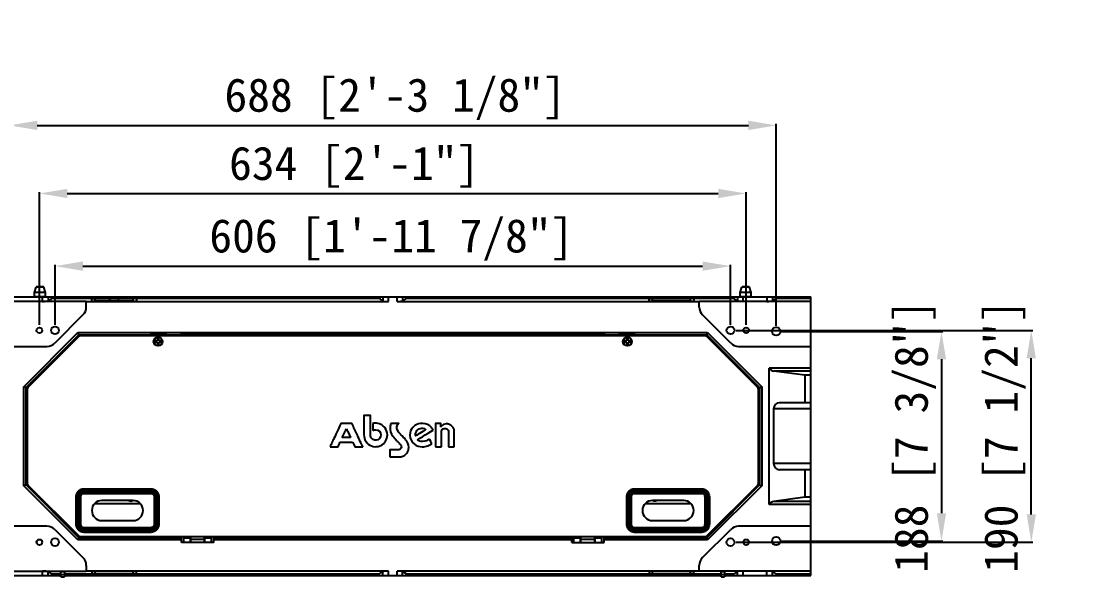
# Model space of a CAD drawing. Header units: millimetres. Extents: x 2900105 to 2915262, y -55349 to -51874.
# Drawn here: x 2903124 to 2904077, y -53653 to -53154 of the extents above; entities that cross this region are included whole.
import ezdxf

# ---------------------------------------------------------------- set-up
doc = ezdxf.new("R2010")
doc.units = ezdxf.units.MM
doc.layers.add('02___PRT_ALL_AXES', color=7, linetype='Continuous')
doc.layers.add('layer 1', color=7, linetype='Continuous')
doc.styles.get("Standard").update_dxf_attribs({"font": ''})
doc.styles.get('Standard').set_extended_font_data('SimSun')
doc.dimstyles.new('ISO-200', dxfattribs={"dimtxt": 30, "dimasz": 25, "dimexe": 1.25, "dimexo": 5, "dimgap": 5, "dimtad": 1, "dimtoh": 1, "dimdec": 1, "dimdsep": 46, "dimtxsty": 'Standard', "dimcen": 2.5, "dimadec": 0, "dimazin": 0, "dimtfac": 1, "dimtdec": 1, "dimtmove": 0, "dimatfit": 3, "dimfxl": 1, "dimarcsym": 0})

# ---------------------------------------------------------------- blocks, each defined once
blk = doc.blocks.new('*D358')
at = {"color": 0, "lineweight": -2, "transparency": 16777216}
for p, q in [((2903154.73, -53426.67), (2903154.73, -53372.84)), ((2903179.73, -53374.09), (2903735.73, -53374.09)), ((2903760.73, -53426.67), (2903760.73, -53372.84))]:
    blk.add_line(p, q, dxfattribs=at)
at = {"color": 0, "transparency": 16777216}
for points in [[(2903179.73, -53369.93), (2903179.73, -53378.26), (2903154.73, -53374.09)], [(2903735.73, -53369.93), (2903735.73, -53378.26), (2903760.73, -53374.09)]]:
    blk.add_solid(points, dxfattribs=at)
at = {"layer": 'Defpoints', "color": 0, "transparency": 16777216}
for p in [(2903760.73, -53374.09), (2903154.73, -53431.67), (2903760.73, -53431.67)]:
    blk.add_point(p, dxfattribs=at)
at = {"color": 0, "transparency": 16777216, "insert": (2903456.44, -53350.49), "char_height": 30, "attachment_point": 5}
blk.add_mtext('606 [1\'-11 7/8"]', dxfattribs=at)
blk = doc.blocks.new('*D363')
at = {"color": 0, "lineweight": -2, "transparency": 16777216}
for p, q in [((2903113.76, -53427.67), (2903113.76, -53246.64)), ((2903138.76, -53247.89), (2903776.71, -53247.89)), ((2903801.71, -53427.67), (2903801.71, -53246.64))]:
    blk.add_line(p, q, dxfattribs=at)
at = {"color": 0, "transparency": 16777216}
for points in [[(2903138.76, -53243.72), (2903138.76, -53252.05), (2903113.76, -53247.89)], [(2903776.71, -53243.72), (2903776.71, -53252.05), (2903801.71, -53247.89)]]:
    blk.add_solid(points, dxfattribs=at)
at = {"layer": 'Defpoints', "color": 0, "transparency": 16777216}
for p in [(2903801.71, -53247.89), (2903113.76, -53432.67), (2903801.71, -53432.67)]:
    blk.add_point(p, dxfattribs=at)
at = {"color": 0, "transparency": 16777216, "insert": (2903459.82, -53224.28), "char_height": 30, "attachment_point": 5}
blk.add_mtext('{\\C1;688 [2\'-3 1/8"]}', dxfattribs=at)
blk = doc.blocks.new('*D356')
at = {"color": 0, "lineweight": -2, "transparency": 16777216}
for p, q in [((2903140.73, -53426.67), (2903140.73, -53307.69)), ((2903165.73, -53308.94), (2903749.73, -53308.94)), ((2903774.73, -53426.67), (2903774.73, -53307.69))]:
    blk.add_line(p, q, dxfattribs=at)
at = {"color": 0, "transparency": 16777216}
for points in [[(2903165.73, -53304.77), (2903165.73, -53313.11), (2903140.73, -53308.94)], [(2903749.73, -53304.77), (2903749.73, -53313.11), (2903774.73, -53308.94)]]:
    blk.add_solid(points, dxfattribs=at)
at = {"layer": 'Defpoints', "color": 0, "transparency": 16777216}
for p in [(2903774.73, -53308.94), (2903140.73, -53431.67), (2903774.73, -53431.67)]:
    blk.add_point(p, dxfattribs=at)
at = {"color": 0, "transparency": 16777216, "insert": (2903423.15, -53285.34), "char_height": 30, "attachment_point": 5}
blk.add_mtext('634 [2\'-1"]', dxfattribs=at)
blk = doc.blocks.new('*D365')
at = {"color": 0, "lineweight": -2, "transparency": 16777216}
for p, q in [((2903806.71, -53432.67), (2903951.22, -53432.67)), ((2903949.97, -53457.67), (2903949.97, -53595.67)), ((2903806.71, -53620.67), (2903951.22, -53620.67))]:
    blk.add_line(p, q, dxfattribs=at)
at = {"color": 0, "transparency": 16777216}
for points in [[(2903945.81, -53457.67), (2903954.14, -53457.67), (2903949.97, -53432.67)], [(2903945.81, -53595.67), (2903954.14, -53595.67), (2903949.97, -53620.67)]]:
    blk.add_solid(points, dxfattribs=at)
at = {"layer": 'Defpoints', "color": 0, "transparency": 16777216}
for p in [(2903801.71, -53432.67), (2903801.71, -53620.67), (2903949.97, -53620.67)]:
    blk.add_point(p, dxfattribs=at)
at = {"color": 0, "transparency": 16777216, "insert": (2903926.37, -53526.67), "char_height": 30, "attachment_point": 5, "rotation": 90}
blk.add_mtext('{\\C1;188 [7 3/8"]}', dxfattribs=at)
blk = doc.blocks.new('*D366')
at = {"color": 0, "lineweight": -2, "transparency": 16777216}
for p, q in [((2903765.73, -53431.67), (2904031.79, -53431.67)), ((2904030.54, -53596.67), (2904030.54, -53456.67)), ((2903765.73, -53621.67), (2904031.79, -53621.67))]:
    blk.add_line(p, q, dxfattribs=at)
at = {"color": 0, "transparency": 16777216}
for points in [[(2904026.38, -53456.67), (2904034.71, -53456.67), (2904030.54, -53431.67)], [(2904026.38, -53596.67), (2904034.71, -53596.67), (2904030.54, -53621.67)]]:
    blk.add_solid(points, dxfattribs=at)
at = {"layer": 'Defpoints', "color": 0, "transparency": 16777216}
for p in [(2903760.73, -53431.67), (2904030.54, -53431.67), (2903760.73, -53621.67)]:
    blk.add_point(p, dxfattribs=at)
at = {"color": 0, "transparency": 16777216, "insert": (2904006.94, -53526.67), "char_height": 30, "attachment_point": 5, "rotation": 90}
blk.add_mtext('190 [7 1/2"]', dxfattribs=at)

msp = doc.modelspace()

# ---------------------------------------------------------------- linework, layer by layer
at = {"color": 7, "linetype": 'Continuous'}
for p, q in [((2903136.26, -53397.7), (2903137.84, -53393.03)), ((2903144.62, -53393.03), (2903137.84, -53393.03)), ((2903144.15, -53392.7), (2903138.32, -53392.7)), ((2903146.21, -53397.7), (2903144.62, -53393.03)), ((2903769.26, -53397.7), (2903770.84, -53393.03)), ((2903777.62, -53393.03), (2903770.84, -53393.03)), ((2903777.15, -53392.7), (2903771.32, -53392.7)), ((2903779.21, -53397.7), (2903777.62, -53393.03)), ((2902832.81, -53401.7), (2903832.71, -53401.7)), ((2903136.26, -53401.2), (2903136.26, -53397.7)), ((2903146.21, -53397.7), (2903136.26, -53397.7)), ((2903136.26, -53401.2), (2903146.21, -53401.2)), ((2903143.51, -53405.76), (2903143.51, -53401.7)), ((2903146.21, -53401.2), (2903146.21, -53397.7)), ((2903148.46, -53401.7), (2903148.46, -53405.38)), ((2903152.1, -53402.96), (2903148.46, -53405.38)), ((2903152.1, -53401.7), (2903152.1, -53402.96)), ((2903152.1, -53402.96), (2903445.26, -53402.96)), ((2903187.73, -53405.28), (2903187.73, -53403.53)), ((2903190.73, -53405.54), (2903190.73, -53403.26)), ((2903190.73, -53403.26), (2903224.73, -53403.26)), ((2903224.73, -53405.54), (2903224.73, -53403.26)), ((2903227.73, -53403.53), (2903227.73, -53405.28)), ((2903445.26, -53401.7), (2903445.26, -53402.96)), ((2903445.26, -53402.96), (2903448.9, -53405.38)), ((2903448.9, -53401.7), (2903448.9, -53405.38)), ((2903453.86, -53405.76), (2903453.86, -53401.7)), ((2903461.61, -53405.76), (2903461.61, -53401.7)), ((2903466.57, -53401.7), (2903466.57, -53405.38)), ((2903466.57, -53405.38), (2903470.21, -53402.96)), ((2903470.21, -53402.96), (2903470.21, -53401.7)), ((2903470.21, -53402.96), (2903763.36, -53402.96)), ((2903687.73, -53405.28), (2903687.73, -53403.53)), ((2903690.73, -53403.26), (2903724.73, -53403.26)), ((2903690.73, -53405.54), (2903690.73, -53403.26)), ((2903724.73, -53405.54), (2903724.73, -53403.26)), ((2903727.73, -53403.53), (2903727.73, -53405.28)), ((2903763.36, -53401.7), (2903763.36, -53402.96)), ((2903767, -53405.38), (2903763.36, -53402.96)), ((2903767, -53401.7), (2903767, -53405.38)), ((2903779.21, -53397.7), (2903769.26, -53397.7)), ((2903769.26, -53401.2), (2903769.26, -53397.7)), ((2903769.26, -53401.2), (2903779.21, -53401.2)), ((2903771.96, -53405.76), (2903771.96, -53401.7)), ((2903779.21, -53401.2), (2903779.21, -53397.7)), ((2903793.37, -53401.7), (2903793.37, -53405.76)), ((2903798.32, -53401.7), (2903798.32, -53405.38)), ((2903798.32, -53405.38), (2903801.96, -53402.96)), ((2903801.96, -53401.7), (2903801.96, -53402.96)), ((2903801.96, -53402.96), (2903832.71, -53402.96)), ((2903832.71, -53651.65), (2903832.71, -53401.7)), ((2903182.73, -53405.8), (2902982.78, -53405.8)), ((2903182.73, -53410.82), (2903182.73, -53405.76)), ((2903182.73, -53405.76), (2903453.86, -53405.76)), ((2903224.73, -53405.54), (2903190.73, -53405.54)), ((2903461.61, -53405.76), (2903732.73, -53405.76)), ((2903724.73, -53405.54), (2903690.73, -53405.54)), ((2903732.73, -53410.82), (2903732.73, -53405.76)), ((2903832.71, -53405.8), (2903732.73, -53405.8)), ((2903793.37, -53405.76), (2903771.96, -53405.76)), ((2903179.81, -53417.89), (2903154.57, -53443.13)), ((2903760.9, -53443.13), (2903735.66, -53417.89)), ((2903126.76, -53482.25), (2903175.31, -53433.7)), ((2903128.76, -53483.08), (2903176.14, -53435.7)), ((2903175.97, -53437.28), (2903130.35, -53482.91)), ((2903176.14, -53435.7), (2903175.31, -53433.7)), ((2903175.31, -53433.7), (2903740.15, -53433.7)), ((2903176.14, -53435.7), (2903237.23, -53435.7)), ((2903738.08, -53436.7), (2903177.39, -53436.7)), ((2903237.23, -53435.67), (2903237.23, -53436.7)), ((2903237.23, -53435.67), (2903240.23, -53435.67)), ((2903240.23, -53436.7), (2903240.23, -53435.67)), ((2903255.18, -53435.7), (2903240.23, -53435.7)), ((2903242.23, -53436.7), (2903242.23, -53435.7)), ((2903244.58, -53441.1), (2903244.58, -53442.3)), ((2903246.63, -53441.1), (2903244.58, -53441.1)), ((2903244.58, -53442.3), (2903246.63, -53442.3)), ((2903246.63, -53439.05), (2903246.63, -53441.1)), ((2903247.83, -53439.05), (2903246.63, -53439.05)), ((2903246.63, -53442.3), (2903246.63, -53444.35)), ((2903247.83, -53441.1), (2903247.83, -53439.05)), ((2903249.88, -53441.1), (2903247.83, -53441.1)), ((2903247.83, -53444.35), (2903247.83, -53442.3)), ((2903247.83, -53442.3), (2903249.88, -53442.3)), ((2903249.88, -53442.3), (2903249.88, -53441.1)), ((2903252.23, -53435.7), (2903252.23, -53436.7)), ((2903254.23, -53435.7), (2903254.23, -53436.7)), ((2903256.23, -53435.67), (2903256.23, -53436.7)), ((2903256.23, -53435.67), (2903266.23, -53435.67)), ((2903266.23, -53436.7), (2903266.23, -53435.67)), ((2903648.18, -53435.7), (2903267.29, -53435.7)), ((2903268.23, -53436.7), (2903268.23, -53435.7)), ((2903405.23, -53436.7), (2903405.23, -53435.7)), ((2903416.23, -53436.7), (2903416.23, -53435.7)), ((2903499.23, -53436.7), (2903499.23, -53435.7)), ((2903510.23, -53435.7), (2903510.23, -53436.7)), ((2903647.23, -53435.7), (2903647.23, -53436.7)), ((2903649.23, -53435.67), (2903659.23, -53435.67)), ((2903649.23, -53435.67), (2903649.23, -53436.7)), ((2903659.23, -53436.7), (2903659.23, -53435.67)), ((2903675.23, -53435.7), (2903660.29, -53435.7)), ((2903661.23, -53436.7), (2903661.23, -53435.7)), ((2903663.23, -53436.7), (2903663.23, -53435.7)), ((2903667.63, -53441.1), (2903665.58, -53441.1)), ((2903665.58, -53441.1), (2903665.58, -53442.3)), ((2903665.58, -53442.3), (2903667.63, -53442.3)), ((2903668.83, -53439.05), (2903667.63, -53439.05)), ((2903667.63, -53439.05), (2903667.63, -53441.1)), ((2903667.63, -53442.3), (2903667.63, -53444.35)), ((2903668.83, -53441.1), (2903668.83, -53439.05)), ((2903670.88, -53441.1), (2903668.83, -53441.1)), ((2903668.83, -53442.3), (2903670.88, -53442.3)), ((2903668.83, -53444.35), (2903668.83, -53442.3)), ((2903670.88, -53442.3), (2903670.88, -53441.1)), ((2903673.23, -53435.7), (2903673.23, -53436.7)), ((2903675.23, -53435.67), (2903678.23, -53435.67)), ((2903675.23, -53435.67), (2903675.23, -53436.7)), ((2903678.23, -53436.7), (2903678.23, -53435.67)), ((2903678.23, -53435.7), (2903739.33, -53435.7)), ((2903739.33, -53435.7), (2903740.15, -53433.7)), ((2903739.33, -53435.7), (2903786.71, -53483.08)), ((2903785.12, -53482.91), (2903739.5, -53437.28)), ((2903740.15, -53433.7), (2903788.71, -53482.25)), ((2903018.02, -53446.06), (2903147.5, -53446.06)), ((2903246.63, -53444.35), (2903247.83, -53444.35)), ((2903667.63, -53444.35), (2903668.83, -53444.35)), ((2903767.97, -53446.06), (2903832.71, -53446.06)), ((2903158.23, -53453.6), (2903158.23, -53455.02)), ((2903757.23, -53455.02), (2903757.23, -53453.6)), ((2903832.71, -53465.65), (2903795.3, -53465.65)), ((2903795.3, -53587.7), (2903795.3, -53465.65)), ((2903832.71, -53468.28), (2903799.51, -53468.28)), ((2903827.3, -53471.94), (2903799.51, -53468.28)), ((2903134.67, -53477.17), (2903136.08, -53477.17)), ((2903779.38, -53477.17), (2903780.8, -53477.17)), ((2903832.71, -53471.94), (2903827.3, -53471.94)), ((2903827.3, -53471.94), (2903827.3, -53496.67)), ((2903126.76, -53571.09), (2903126.76, -53482.25)), ((2903128.76, -53483.08), (2903126.76, -53482.25)), ((2903128.76, -53570.26), (2903128.76, -53483.08)), ((2903129.76, -53484.32), (2903129.76, -53569.02)), ((2903785.71, -53569.02), (2903785.71, -53484.32)), ((2903786.71, -53483.08), (2903788.71, -53482.25)), ((2903786.71, -53483.08), (2903786.71, -53570.26)), ((2903788.71, -53482.25), (2903788.71, -53571.09)), ((2903832.71, -53496.67), (2903804.8, -53496.67)), ((2903832.71, -53502.17), (2903799.3, -53502.17)), ((2903799.3, -53502.17), (2903799.3, -53551.17)), ((2903832.71, -53551.17), (2903799.3, -53551.17)), ((2903832.71, -53556.67), (2903804.8, -53556.67)), ((2903827.3, -53556.67), (2903827.3, -53581.41)), ((2903128.76, -53570.26), (2903126.76, -53571.09)), ((2903175.31, -53619.65), (2903126.76, -53571.09)), ((2903176.14, -53617.65), (2903128.76, -53570.26)), ((2903130.35, -53570.43), (2903175.97, -53616.06)), ((2903786.71, -53570.26), (2903739.33, -53617.65)), ((2903739.5, -53616.06), (2903785.12, -53570.43)), ((2903788.71, -53571.09), (2903740.15, -53619.65)), ((2903786.71, -53570.26), (2903788.71, -53571.09)), ((2903136.08, -53576.17), (2903134.67, -53576.17)), ((2903224.76, -53584.25), (2903196.76, -53584.25)), ((2903718.71, -53584.25), (2903690.71, -53584.25)), ((2903780.8, -53576.17), (2903779.38, -53576.17)), ((2903827.3, -53581.41), (2903799.51, -53585.06)), ((2903832.71, -53585.06), (2903799.51, -53585.06)), ((2903832.71, -53581.41), (2903827.3, -53581.41)), ((2903231.26, -53587.17), (2903190.26, -53587.17)), ((2903725.21, -53587.17), (2903684.21, -53587.17)), ((2903832.71, -53587.7), (2903795.3, -53587.7)), ((2903158.23, -53598.32), (2903158.23, -53599.74)), ((2903196.76, -53602.25), (2903224.76, -53602.25)), ((2903690.71, -53602.25), (2903718.71, -53602.25)), ((2903757.23, -53599.74), (2903757.23, -53598.32)), ((2903147.5, -53607.29), (2903018.02, -53607.29)), ((2903154.57, -53610.21), (2903179.81, -53635.45)), ((2903735.66, -53635.45), (2903760.9, -53610.21)), ((2903832.71, -53607.29), (2903767.97, -53607.29)), ((2903176.14, -53617.65), (2903175.31, -53619.65)), ((2903268.23, -53619.65), (2903175.31, -53619.65)), ((2903268.23, -53617.65), (2903176.14, -53617.65)), ((2903177.39, -53616.65), (2903738.08, -53616.65)), ((2903257.23, -53617.65), (2903257.23, -53616.65)), ((2903257.23, -53617.12), (2903268.23, -53617.12)), ((2903268.23, -53621.92), (2903268.23, -53616.65)), ((2903297.23, -53621.92), (2903268.23, -53621.92)), ((2903270.23, -53617.65), (2903270.23, -53616.65)), ((2903270.23, -53617.65), (2903276.51, -53617.65)), ((2903276.23, -53621.92), (2903276.23, -53618.15)), ((2903276.51, -53621.45), (2903276.23, -53621.45)), ((2903276.51, -53621.92), (2903276.51, -53617.65)), ((2903288.96, -53619.31), (2903276.51, -53619.31)), ((2903295.23, -53617.65), (2903288.96, -53617.65)), ((2903288.96, -53621.92), (2903288.96, -53617.65)), ((2903289.23, -53621.45), (2903288.96, -53621.45)), ((2903289.23, -53621.92), (2903289.23, -53618.15)), ((2903295.23, -53617.65), (2903295.23, -53616.65)), ((2903618.23, -53617.65), (2903297.23, -53617.65)), ((2903297.23, -53621.92), (2903297.23, -53617.65)), ((2903618.23, -53619.65), (2903297.23, -53619.65)), ((2903405.23, -53617.65), (2903405.23, -53616.65)), ((2903416.23, -53617.65), (2903416.23, -53616.65)), ((2903499.23, -53617.65), (2903499.23, -53616.65)), ((2903510.23, -53616.65), (2903510.23, -53617.65)), ((2903618.23, -53621.92), (2903618.23, -53617.65)), ((2903618.23, -53621.92), (2903647.23, -53621.92)), ((2903620.23, -53617.65), (2903620.23, -53616.65)), ((2903620.23, -53617.65), (2903626.51, -53617.65)), ((2903626.23, -53621.92), (2903626.23, -53618.15)), ((2903626.51, -53621.45), (2903626.23, -53621.45)), ((2903626.51, -53621.92), (2903626.51, -53617.65)), ((2903638.96, -53619.31), (2903626.51, -53619.31)), ((2903645.23, -53617.65), (2903638.96, -53617.65)), ((2903638.96, -53621.92), (2903638.96, -53617.65)), ((2903639.23, -53621.45), (2903638.96, -53621.45)), ((2903639.23, -53621.92), (2903639.23, -53618.15)), ((2903645.23, -53617.65), (2903645.23, -53616.65)), ((2903647.23, -53621.92), (2903647.23, -53616.65)), ((2903647.23, -53617.12), (2903658.23, -53617.12)), ((2903739.33, -53617.65), (2903647.23, -53617.65)), ((2903740.15, -53619.65), (2903647.23, -53619.65)), ((2903658.23, -53617.65), (2903658.23, -53616.65)), ((2903739.33, -53617.65), (2903740.15, -53619.65)), ((2903182.73, -53642.52), (2903182.73, -53647.58)), ((2903732.73, -53647.58), (2903732.73, -53642.52)), ((2902982.78, -53647.54), (2903182.73, -53647.54)), ((2903005.41, -53651.65), (2903160.1, -53651.65)), ((2903143.51, -53651.65), (2903143.51, -53647.58)), ((2903152.1, -53650.38), (2903148.46, -53647.96)), ((2903148.46, -53651.65), (2903148.46, -53647.96)), ((2903160.1, -53650.38), (2903152.1, -53650.38)), ((2903152.1, -53651.65), (2903152.1, -53650.38)), ((2903163.1, -53648.15), (2903160.1, -53648.15)), ((2903160.1, -53652.65), (2903160.1, -53648.15)), ((2903160.1, -53650.65), (2903163.1, -53650.65)), ((2903163.1, -53648.15), (2903163.1, -53652.65)), ((2903445.26, -53650.38), (2903163.1, -53650.38)), ((2903163.1, -53651.65), (2903752.36, -53651.65)), ((2903453.86, -53647.58), (2903182.73, -53647.58)), ((2903187.73, -53648.06), (2903187.73, -53649.81)), ((2903224.73, -53647.8), (2903190.73, -53647.8)), ((2903190.73, -53650.08), (2903190.73, -53647.8)), ((2903190.73, -53650.08), (2903224.73, -53650.08)), ((2903224.73, -53650.08), (2903224.73, -53647.8)), ((2903227.73, -53649.81), (2903227.73, -53648.06)), ((2903445.26, -53650.38), (2903448.9, -53647.96)), ((2903445.26, -53650.38), (2903445.26, -53651.65)), ((2903448.9, -53651.65), (2903448.9, -53647.96)), ((2903453.86, -53651.65), (2903453.86, -53647.58)), ((2903732.73, -53647.58), (2903461.61, -53647.58)), ((2903461.61, -53651.65), (2903461.61, -53647.58)), ((2903470.21, -53650.38), (2903466.57, -53647.96)), ((2903466.57, -53651.65), (2903466.57, -53647.96)), ((2903752.36, -53650.38), (2903470.21, -53650.38)), ((2903470.21, -53651.65), (2903470.21, -53650.38)), ((2903687.73, -53648.06), (2903687.73, -53649.81)), ((2903724.73, -53647.8), (2903690.73, -53647.8)), ((2903690.73, -53650.08), (2903690.73, -53647.8)), ((2903690.73, -53650.08), (2903724.73, -53650.08)), ((2903724.73, -53650.08), (2903724.73, -53647.8)), ((2903727.73, -53649.81), (2903727.73, -53648.06)), ((2903832.71, -53647.54), (2903732.73, -53647.54)), ((2903755.36, -53648.15), (2903752.36, -53648.15)), ((2903752.36, -53652.65), (2903752.36, -53648.15)), ((2903752.36, -53650.65), (2903755.36, -53650.65)), ((2903755.36, -53648.15), (2903755.36, -53652.65)), ((2903763.36, -53650.38), (2903755.36, -53650.38)), ((2903755.36, -53651.65), (2903832.71, -53651.65)), ((2903767, -53647.96), (2903763.36, -53650.38)), ((2903763.36, -53651.65), (2903763.36, -53650.38)), ((2903767, -53651.65), (2903767, -53647.96)), ((2903771.96, -53651.65), (2903771.96, -53647.58)), ((2903793.37, -53651.65), (2903793.37, -53647.58)), ((2903801.96, -53650.38), (2903798.32, -53647.96)), ((2903798.32, -53651.65), (2903798.32, -53647.96)), ((2903832.71, -53650.38), (2903801.96, -53650.38)), ((2903801.96, -53651.65), (2903801.96, -53650.38)), ((2903160.1, -53652.65), (2903163.1, -53652.65)), ((2903752.36, -53652.65), (2903755.36, -53652.65))]:
    msp.add_line(p, q, dxfattribs=at)
at = {"color": 2, "linetype": 'Continuous'}
for p, q in [((2903203.78, -53405.54), (2903203.78, -53401.7)), ((2903211.78, -53405.54), (2903211.78, -53401.7))]:
    msp.add_line(p, q, dxfattribs=at)
at = {"color": 1, "linetype": 'Continuous'}
for centre in [(2903140.73, -53431.67), (2903774.73, -53431.67), (2903140.73, -53621.67), (2903774.73, -53621.67)]:
    msp.add_circle(centre, 2.5, dxfattribs=at)
at = {"linetype": 'Continuous'}
for centre in [(2903154.73, -53431.67), (2903760.73, -53431.67), (2903154.73, -53621.67), (2903760.73, -53621.67)]:
    msp.add_circle(centre, 3.5, dxfattribs=at)
at = {"color": 3}
for centre in [(2903801.71, -53432.67), (2903801.71, -53620.67)]:
    msp.add_circle(centre, 3.75, dxfattribs=at)
at = {"color": 7, "linetype": 'Continuous'}
for centre in [(2903247.23, -53441.7), (2903668.23, -53441.7)]:
    msp.add_circle(centre, 4, dxfattribs=at)
for centre, radius, start, end in [((2903138.32, -53393.2), 0.5, 90, 161.22197), ((2903144.15, -53393.2), 0.5, 18.77803, 90), ((2903771.32, -53393.2), 0.5, 90, 161.22197), ((2903777.15, -53393.2), 0.5, 18.77803, 90), ((2903172.73, -53410.82), 10, 315, 0), ((2903742.73, -53410.82), 10, 180, 225), ((2903177.39, -53438.7), 2, 90, 135), ((2903738.08, -53438.7), 2, 45, 90), ((2903147.5, -53436.06), 10, 270, 315), ((2903767.97, -53436.06), 10, 225, 270), ((2903131.76, -53484.32), 2, 135, 180), ((2903783.71, -53484.32), 2, 0, 45), ((2903131.76, -53569.02), 2, 180, 225), ((2903783.71, -53569.02), 2, 315, 0), ((2903196.76, -53593.25), 9, 90, 270), ((2903224.76, -53593.25), 9, 270, 90), ((2903690.71, -53593.25), 9, 90, 270), ((2903718.71, -53593.25), 9, 270, 90), ((2903147.5, -53617.29), 10, 45, 90), ((2903767.97, -53617.29), 10, 90, 135), ((2903177.39, -53614.65), 2, 225, 270), ((2903738.08, -53614.65), 2, 270, 315), ((2903172.73, -53642.52), 10, 0, 45), ((2903742.73, -53642.52), 10, 135, 180)]:
    msp.add_arc(centre, radius, start, end, dxfattribs=at)
at = {"color": 2, "linetype": 'Continuous'}
msp.add_arc((2903168.33, -53441.7), 2, 264.75026, 0, dxfattribs=at)
at = {"color": 7, "linetype": 'Continuous'}
for centre, major_axis, ratio, start_param, end_param in [((2903190.73, -53403.53), (3, 0), 0.087489, 1.570796, 3.141593), ((2903224.73, -53403.53), (3, 0), 0.087489, 0, 1.570796), ((2903690.73, -53403.53), (3, 0), 0.087489, 1.570796, 3.141593), ((2903724.73, -53403.53), (3, 0), 0.087489, 0, 1.570796), ((2903143.51, -53405.32), (5, 0), 0.087489, -1.570796, -0.1309), ((2903190.73, -53405.28), (3, 0), 0.087489, -3.141593, -1.570796), ((2903224.73, -53405.28), (3, 0), 0.087489, -1.570796, 0), ((2903461.61, -53405.32), (5, 0), 0.087489, -1.570796, -0.1309), ((2903690.73, -53405.28), (3, 0), 0.087489, -3.141593, -1.570796), ((2903724.73, -53405.28), (3, 0), 0.087489, -1.570796, 0), ((2903793.37, -53405.32), (5, 0), 0.087489, -1.570796, -0.1309), ((2903800.3, -53462.33), (6, 0), 1, -2.555907, -1.701696), ((2903804.8, -53502.17), (0, 5.5), 1, 0, 1.570796), ((2903804.8, -53551.17), (0, 5.5), 1, -4.712389, -3.141593), ((2903800.3, -53591.01), (6, 0), 1, 1.701696, 2.555907), ((2903143.51, -53648.02), (5, 0), 0.087489, 0.1309, 1.570796), ((2903190.73, -53648.06), (3, 0), 0.087489, 1.570796, 3.141593), ((2903190.73, -53649.81), (3, 0), 0.087489, -3.141593, -1.570796), ((2903224.73, -53648.06), (3, 0), 0.087489, 0, 1.570796), ((2903224.73, -53649.81), (3, 0), 0.087489, -1.570796, 0), ((2903453.86, -53648.02), (5, 0), 0.087489, 1.570796, 3.010693), ((2903690.73, -53648.06), (3, 0), 0.087489, 1.570796, 3.141593), ((2903690.73, -53649.81), (3, 0), 0.087489, 3.141593, 4.712389), ((2903724.73, -53648.06), (3, 0), 0.087489, 0, 1.570796), ((2903724.73, -53649.81), (3, 0), 0.087489, -1.570796, 0), ((2903793.37, -53648.02), (5, 0), 0.087489, 0.1309, 1.570796)]:
    msp.add_ellipse(centre, major_axis=major_axis, ratio=ratio, start_param=start_param, end_param=end_param, dxfattribs=at)
for points, knots in [([(2903255.18, -53435.7), (2903255.26, -53435.7), (2903255.61, -53435.69), (2903255.96, -53435.67), (2903256.23, -53435.67)], [0, 0, 0, 0, 0.232395, 1, 1, 1, 1]), ([(2903266.23, -53435.67), (2903266.5, -53435.67), (2903266.86, -53435.69), (2903267.21, -53435.7), (2903267.29, -53435.7)], [0, 0, 0, 0, 0.767605, 1, 1, 1, 1]), ([(2903648.18, -53435.7), (2903648.26, -53435.7), (2903648.61, -53435.69), (2903648.96, -53435.67), (2903649.23, -53435.67)], [0, 0, 0, 0, 0.232395, 1, 1, 1, 1]), ([(2903659.23, -53435.67), (2903659.5, -53435.67), (2903659.86, -53435.69), (2903660.21, -53435.7), (2903660.29, -53435.7)], [0, 0, 0, 0, 0.767605, 1, 1, 1, 1])]:
    msp.add_open_spline(points, degree=3, knots=knots, dxfattribs=at)
at = {"layer": '02___PRT_ALL_AXES', "color": 7, "linetype": 'Continuous'}
for p, q in [((2903276.23, -53618.15), (2903270.23, -53618.15)), ((2903270.23, -53621.92), (2903270.23, -53618.15)), ((2903295.23, -53618.15), (2903289.23, -53618.15)), ((2903295.23, -53621.92), (2903295.23, -53618.15)), ((2903626.23, -53618.15), (2903620.23, -53618.15)), ((2903620.23, -53621.92), (2903620.23, -53618.15)), ((2903645.23, -53618.15), (2903639.23, -53618.15)), ((2903645.23, -53621.92), (2903645.23, -53618.15))]:
    msp.add_line(p, q, dxfattribs=at)
for centre in [(2903247.23, -53441.7), (2903668.23, -53441.7)]:
    msp.add_circle(centre, 3.8, dxfattribs=at)
for centre, radius, start, end in [((2903222.73, -53581.67), 3.15, 236.45685, 303.54315), ((2903692.73, -53581.67), 3, 240.7454, 299.2546)]:
    msp.add_arc(centre, radius, start, end, dxfattribs=at)
at = {"layer": 'layer 1', "color": 250, "lineweight": 200}
for points in [[(2903180.76, -53575.75), (2903240.76, -53575.75, -0.414214), (2903245.76, -53580.75), (2903245.76, -53605.75, -0.414214), (2903240.76, -53610.75), (2903180.76, -53610.75, -0.414214), (2903175.76, -53605.75), (2903175.76, -53580.75, -0.414214)], [(2903674.71, -53575.75), (2903734.71, -53575.75, -0.414214), (2903739.71, -53580.75), (2903739.71, -53605.75, -0.414214), (2903734.71, -53610.75), (2903674.71, -53610.75, -0.414214), (2903669.71, -53605.75), (2903669.71, -53580.75, -0.414214)]]:
    msp.add_lwpolyline(points, format="xyb", close=True, dxfattribs=at)
at = {"layer": 'layer 1', "color": 30}
for points, knots in [([(2903437.63, -53508.16), (2903437.63, -53508.16), (2903437.63, -53508.16), (2903431.83, -53508.16), (2903431.83, -53508.16)], [0.85714286, 0.85714286, 0.85714286, 0.85714286, 0.85714287, 0.9047619, 0.9047619, 0.9047619, 0.9047619]), ([(2903431.83, -53508.16), (2903431.83, -53508.16), (2903431.83, -53508.16), (2903431.83, -53525.02), (2903431.83, -53525.02)], [0.9047619, 0.9047619, 0.9047619, 0.9047619, 0.90476191, 1, 1, 1, 1]), ([(2903437.63, -53525.49), (2903437.63, -53525.49), (2903437.63, -53525.49), (2903437.63, -53508.16), (2903437.63, -53508.16)], [0.80952381, 0.80952381, 0.80952381, 0.80952381, 0.80952382, 0.85714286, 0.85714286, 0.85714286, 0.85714286]), ([(2903441.8, -53514.97), (2903441.8, -53514.97), (2903441.27, -53514.97), (2903440.28, -53515.09), (2903439.94, -53515.26)], [0.47619048, 0.47619048, 0.47619048, 0.47619048, 0.47619049, 0.52380952, 0.52380952, 0.52380952, 0.52380952]), ([(2903439.94, -53515.26), (2903439.94, -53515.26), (2903439.94, -53515.26), (2903439.94, -53521.36), (2903439.94, -53521.36)], [0.52380952, 0.52380952, 0.52380952, 0.52380952, 0.52380953, 0.57142857, 0.57142857, 0.57142857, 0.57142857]), ([(2903446.99, -53516.03), (2903446.99, -53516.03), (2903445.17, -53515.11), (2903443.85, -53514.97), (2903441.8, -53514.97)], [0.42857143, 0.42857143, 0.42857143, 0.42857143, 0.42857144, 0.47619048, 0.47619048, 0.47619048, 0.47619048]), ([(2903449.92, -53518.21), (2903449.92, -53518.21), (2903449, -53517.28), (2903448.2, -53516.64), (2903446.99, -53516.03)], [0.38095238, 0.38095238, 0.38095238, 0.38095238, 0.38095239, 0.42857143, 0.42857143, 0.42857143, 0.42857143]), ([(2903450.52, -53518.89), (2903450.52, -53518.89), (2903450.3, -53518.61), (2903450.17, -53518.45), (2903449.92, -53518.21)], [0.33333333, 0.33333333, 0.33333333, 0.33333333, 0.33333334, 0.38095238, 0.38095238, 0.38095238, 0.38095238]), ([(2903452.86, -53525.49), (2903452.86, -53525.49), (2903452.86, -53522.9), (2903451.98, -53520.74), (2903450.52, -53518.89)], [0.28571429, 0.28571429, 0.28571429, 0.28571429, 0.2857143, 0.33333333, 0.33333333, 0.33333333, 0.33333333]), ([(2903438.94, -53528.76), (2903438.94, -53528.76), (2903438.21, -53528.03), (2903437.63, -53526.92), (2903437.63, -53525.49)], [0.76190476, 0.76190476, 0.76190476, 0.76190476, 0.76190477, 0.80952381, 0.80952381, 0.80952381, 0.80952381]), ([(2903439.94, -53521.36), (2903439.94, -53521.36), (2903440.73, -53521.17), (2903440.47, -53520.78), (2903442.67, -53520.78), (2903442.67, -53520.78), (2903444.92, -53520.78), (2903447.07, -53522.94), (2903447.07, -53525.49), (2903447.07, -53525.49), (2903447.07, -53528), (2903444.92, -53530.2), (2903442.72, -53530.2), (2903442.72, -53530.2), (2903441.06, -53530.2), (2903440.16, -53529.97), (2903438.94, -53528.76)], [0.5714286, 0.5714286, 0.5714286, 0.5714286, 0.5714286, 0.6190476, 0.6190476, 0.6190476, 0.6190476, 0.6666667, 0.6666667, 0.6666667, 0.6666667, 0.7142857, 0.7142857, 0.7142857, 0.7142857, 0.7619048, 0.7619048, 0.7619048, 0.7619048]), ([(2903446.92, -53534.98), (2903446.92, -53534.98), (2903450.38, -53533.32), (2903452.86, -53529.59), (2903452.86, -53525.49)], [0.23809524, 0.23809524, 0.23809524, 0.23809524, 0.23809525, 0.28571429, 0.28571429, 0.28571429, 0.28571429]), ([(2903433.51, -53531.18), (2903433.51, -53531.18), (2903434.18, -53532.2), (2903434.51, -53532.52), (2903435.32, -53533.32)], [0.04761905, 0.04761905, 0.04761905, 0.04761905, 0.04761906, 0.0952381, 0.0952381, 0.0952381, 0.0952381]), ([(2903435.32, -53533.32), (2903435.32, -53533.32), (2903435.44, -53533.44), (2903435.54, -53533.5), (2903435.67, -53533.61)], [0.0952381, 0.0952381, 0.0952381, 0.0952381, 0.09523811, 0.14285714, 0.14285714, 0.14285714, 0.14285714]), ([(2903435.67, -53533.61), (2903435.67, -53533.61), (2903437.36, -53534.99), (2903439.61, -53536.01), (2903441.91, -53536.01)], [0.14285714, 0.14285714, 0.14285714, 0.14285714, 0.14285715, 0.19047619, 0.19047619, 0.19047619, 0.19047619]), ([(2903441.91, -53536.01), (2903441.91, -53536.01), (2903443.93, -53536.01), (2903445.16, -53535.82), (2903446.92, -53534.98)], [0.19047619, 0.19047619, 0.19047619, 0.19047619, 0.1904762, 0.23809524, 0.23809524, 0.23809524, 0.23809524])]:
    msp.add_open_spline(points, degree=3, knots=knots, dxfattribs=at)
at = {"layer": 'layer 1'}
for points, knots in [([(2903410.95, -53515.7), (2903410.95, -53515.7), (2903410.95, -53515.7), (2903406.99, -53524.23), (2903406.99, -53524.23)], [0.77777778, 0.77777778, 0.77777778, 0.77777778, 0.77777779, 0.81481481, 0.81481481, 0.81481481, 0.81481481]), ([(2903420.94, -53515.14), (2903420.94, -53515.14), (2903420.94, -53515.14), (2903411.32, -53515.14), (2903411.32, -53515.14), (2903411.32, -53515.14), (2903411.11, -53515.14), (2903411.04, -53515.51), (2903410.95, -53515.7)], [0.7037037, 0.7037037, 0.7037037, 0.7037037, 0.70370371, 0.74074074, 0.74074074, 0.74074074, 0.74074075, 0.77777778, 0.77777778, 0.77777778, 0.77777778]), ([(2903421.34, -53515.72), (2903421.34, -53515.72), (2903421.28, -53515.57), (2903421.13, -53515.14), (2903420.94, -53515.14)], [0.66666667, 0.66666667, 0.66666667, 0.66666667, 0.66666668, 0.7037037, 0.7037037, 0.7037037, 0.7037037]), ([(2903422.85, -53518.98), (2903422.85, -53518.98), (2903422.85, -53518.98), (2903421.34, -53515.72), (2903421.34, -53515.72)], [0.62962963, 0.62962963, 0.62962963, 0.62962963, 0.62962964, 0.66666667, 0.66666667, 0.66666667, 0.66666667]), ([(2903455.3, -53518.39), (2903455.3, -53518.39), (2903455.14, -53521.65), (2903455.96, -53524.22), (2903457.87, -53526.68)], [0.66666667, 0.66666667, 0.66666667, 0.66666667, 0.66666668, 0.70833333, 0.70833333, 0.70833333, 0.70833333]), ([(2903455.99, -53515.14), (2903455.99, -53515.14), (2903455.73, -53515.7), (2903455.34, -53517.58), (2903455.3, -53518.39)], [0.625, 0.625, 0.625, 0.625, 0.62500001, 0.66666667, 0.66666667, 0.66666667, 0.66666667]), ([(2903463.06, -53515.14), (2903463.06, -53515.14), (2903463.06, -53515.14), (2903455.99, -53515.14), (2903455.99, -53515.14)], [0.58333333, 0.58333333, 0.58333333, 0.58333333, 0.58333334, 0.625, 0.625, 0.625, 0.625]), ([(2903462.85, -53522.67), (2903462.85, -53522.67), (2903461.49, -53520.85), (2903460.6, -53518.65), (2903461.85, -53516.48)], [0.45833333, 0.45833333, 0.45833333, 0.45833333, 0.45833334, 0.5, 0.5, 0.5, 0.5]), ([(2903461.85, -53516.48), (2903461.85, -53516.48), (2903462.02, -53516.17), (2903462.46, -53515.68), (2903462.73, -53515.45)], [0.5, 0.5, 0.5, 0.5, 0.50000001, 0.54166667, 0.54166667, 0.54166667, 0.54166667]), ([(2903462.73, -53515.45), (2903462.73, -53515.45), (2903462.91, -53515.3), (2903462.93, -53515.33), (2903463.06, -53515.14)], [0.54166667, 0.54166667, 0.54166667, 0.54166667, 0.54166668, 0.58333333, 0.58333333, 0.58333333, 0.58333333]), ([(2903475.59, -53518.88), (2903475.59, -53518.88), (2903474.01, -53520.78), (2903473.09, -53522.86), (2903473.09, -53525.6)], [0.8666667, 0.8666667, 0.8666667, 0.8666667, 0.8666667, 1, 1, 1, 1]), ([(2903477.64, -53517.03), (2903477.64, -53517.03), (2903477.12, -53517.4), (2903476.01, -53518.38), (2903475.59, -53518.88)], [0.8, 0.8, 0.8, 0.8, 0.80000001, 0.86666667, 0.86666667, 0.86666667, 0.86666667]), ([(2903492.41, -53518.89), (2903492.41, -53518.89), (2903490.69, -53516.7), (2903487.42, -53515.14), (2903484.56, -53515.14), (2903484.56, -53515.14), (2903481.83, -53515.14), (2903479.91, -53515.46), (2903477.64, -53517.03)], [0.6666667, 0.6666667, 0.6666667, 0.6666667, 0.6666667, 0.7333333, 0.7333333, 0.7333333, 0.7333333, 0.8, 0.8, 0.8, 0.8]), ([(2903493.95, -53521.19), (2903493.95, -53521.19), (2903493.81, -53520.61), (2903492.82, -53519.43), (2903492.41, -53518.89)], [0.6, 0.6, 0.6, 0.6, 0.60000001, 0.66666667, 0.66666667, 0.66666667, 0.66666667]), ([(2903500.9, -53515.14), (2903500.9, -53515.14), (2903500.9, -53515.14), (2903496.2, -53515.14), (2903496.2, -53515.14)], [0.85714286, 0.85714286, 0.85714286, 0.85714286, 0.85714287, 0.9047619, 0.9047619, 0.9047619, 0.9047619]), ([(2903496.2, -53515.14), (2903496.2, -53515.14), (2903496.2, -53515.14), (2903496.2, -53536.01), (2903496.2, -53536.01)], [0.9047619, 0.9047619, 0.9047619, 0.9047619, 0.90476191, 1, 1, 1, 1]), ([(2903500.9, -53518.16), (2903500.9, -53518.16), (2903500.9, -53518.16), (2903500.9, -53515.14), (2903500.9, -53515.14)], [0.80952381, 0.80952381, 0.80952381, 0.80952381, 0.80952382, 0.85714286, 0.85714286, 0.85714286, 0.85714286]), ([(2903501.35, -53517.68), (2903501.35, -53517.68), (2903501.22, -53517.81), (2903500.99, -53518.09), (2903500.9, -53518.16)], [0.76190476, 0.76190476, 0.76190476, 0.76190476, 0.76190477, 0.80952381, 0.80952381, 0.80952381, 0.80952381]), ([(2903509.26, -53516.34), (2903509.26, -53516.34), (2903507.72, -53515.57), (2903507.32, -53515.6), (2903505.77, -53515.6), (2903505.77, -53515.6), (2903503.83, -53515.6), (2903502.54, -53516.5), (2903501.35, -53517.68)], [0.66666667, 0.66666667, 0.66666667, 0.66666667, 0.66666668, 0.71428571, 0.71428571, 0.71428571, 0.71428572, 0.76190476, 0.76190476, 0.76190476, 0.76190476]), ([(2903510.24, -53516.93), (2903510.24, -53516.93), (2903509.88, -53516.69), (2903509.67, -53516.55), (2903509.26, -53516.34)], [0.61904762, 0.61904762, 0.61904762, 0.61904762, 0.61904763, 0.66666667, 0.66666667, 0.66666667, 0.66666667]), ([(2903511.4, -53518.09), (2903511.4, -53518.09), (2903511.1, -53517.68), (2903510.65, -53517.2), (2903510.24, -53516.93)], [0.57142857, 0.57142857, 0.57142857, 0.57142857, 0.57142858, 0.61904762, 0.61904762, 0.61904762, 0.61904762]), ([(2903512.29, -53519.46), (2903512.29, -53519.46), (2903512.05, -53518.97), (2903511.73, -53518.53), (2903511.4, -53518.09)], [0.52380952, 0.52380952, 0.52380952, 0.52380952, 0.52380953, 0.57142857, 0.57142857, 0.57142857, 0.57142857]), ([(2903406.68, -53524.85), (2903406.68, -53524.85), (2903406.68, -53524.85), (2903404.56, -53529.46), (2903404.56, -53529.46)], [0.85185185, 0.85185185, 0.85185185, 0.85185185, 0.85185186, 0.88888889, 0.88888889, 0.88888889, 0.88888889]), ([(2903406.99, -53524.23), (2903406.99, -53524.23), (2903406.89, -53524.46), (2903406.78, -53524.64), (2903406.68, -53524.85)], [0.81481481, 0.81481481, 0.81481481, 0.81481481, 0.81481482, 0.85185185, 0.85185185, 0.85185185, 0.85185185]), ([(2903412.48, -53527.7), (2903412.48, -53527.7), (2903412.48, -53527.7), (2903413.6, -53525.27), (2903413.6, -53525.27)], [0.5, 0.5, 0.5, 0.5, 0.5, 0.625, 0.625, 0.625, 0.625]), ([(2903419.78, -53527.7), (2903419.78, -53527.7), (2903419.78, -53527.7), (2903412.48, -53527.7), (2903412.48, -53527.7)], [0.375, 0.375, 0.375, 0.375, 0.375, 0.5, 0.5, 0.5, 0.5]), ([(2903413.6, -53525.27), (2903413.6, -53525.27), (2903414.28, -53523.9), (2903415.01, -53522.14), (2903415.68, -53520.8)], [0.625, 0.625, 0.625, 0.625, 0.625, 0.75, 0.75, 0.75, 0.75]), ([(2903415.68, -53520.8), (2903415.68, -53520.8), (2903415.83, -53520.52), (2903415.97, -53520.01), (2903416.19, -53519.85)], [0.75, 0.75, 0.75, 0.75, 0.75, 1, 1, 1, 1]), ([(2903417.06, -53521.82), (2903417.06, -53521.82), (2903417.13, -53521.98), (2903417.21, -53522.14), (2903417.29, -53522.29)], [0.125, 0.125, 0.125, 0.125, 0.125, 0.25, 0.25, 0.25, 0.25]), ([(2903417.29, -53522.29), (2903417.29, -53522.29), (2903417.29, -53522.29), (2903419.78, -53527.7), (2903419.78, -53527.7)], [0.25, 0.25, 0.25, 0.25, 0.25, 0.375, 0.375, 0.375, 0.375]), ([(2903423.16, -53519.66), (2903423.16, -53519.66), (2903423.04, -53519.41), (2903422.96, -53519.2), (2903422.85, -53518.98)], [0.59259259, 0.59259259, 0.59259259, 0.59259259, 0.5925926, 0.62962963, 0.62962963, 0.62962963, 0.62962963]), ([(2903426.5, -53526.82), (2903426.5, -53526.82), (2903426.5, -53526.82), (2903423.16, -53519.66), (2903423.16, -53519.66)], [0.55555556, 0.55555556, 0.55555556, 0.55555556, 0.55555557, 0.59259259, 0.59259259, 0.59259259, 0.59259259]), ([(2903429.24, -53532.73), (2903429.24, -53532.73), (2903428.34, -53530.94), (2903427.39, -53528.64), (2903426.5, -53526.82)], [0.51851852, 0.51851852, 0.51851852, 0.51851852, 0.51851853, 0.55555556, 0.55555556, 0.55555556, 0.55555556]), ([(2903457.87, -53526.68), (2903457.87, -53526.68), (2903458.74, -53527.81), (2903460.16, -53529.21), (2903461.19, -53530.38)], [0.70833333, 0.70833333, 0.70833333, 0.70833333, 0.70833334, 0.75, 0.75, 0.75, 0.75]), ([(2903463.62, -53523.65), (2903463.62, -53523.65), (2903463.35, -53523.3), (2903463.12, -53523.03), (2903462.85, -53522.67)], [0.41666667, 0.41666667, 0.41666667, 0.41666667, 0.41666668, 0.45833333, 0.45833333, 0.45833333, 0.45833333]), ([(2903465.31, -53525.56), (2903465.31, -53525.56), (2903464.69, -53524.94), (2903464.17, -53524.33), (2903463.62, -53523.65)], [0.375, 0.375, 0.375, 0.375, 0.37500001, 0.41666667, 0.41666667, 0.41666667, 0.41666667]), ([(2903468.82, -53529.18), (2903468.82, -53529.18), (2903468.32, -53528.53), (2903465.87, -53526.13), (2903465.31, -53525.56)], [0.33333333, 0.33333333, 0.33333333, 0.33333333, 0.33333334, 0.375, 0.375, 0.375, 0.375]), ([(2903478.62, -53525.99), (2903478.62, -53525.99), (2903478.36, -53526.15), (2903478.13, -53526.37), (2903478.13, -53526.07)], [0.7777778, 0.7777778, 0.7777778, 0.7777778, 0.7777778, 1, 1, 1, 1]), ([(2903478.59, -53522.93), (2903478.59, -53522.93), (2903478.75, -53522.57), (2903479.1, -53521.92), (2903479.36, -53521.61)], [0.1111111, 0.1111111, 0.1111111, 0.1111111, 0.1111111, 0.2222222, 0.2222222, 0.2222222, 0.2222222]), ([(2903487.28, -53520.78), (2903487.28, -53520.78), (2903486.99, -53520.85), (2903479.78, -53525.28), (2903478.62, -53525.99)], [0.6666667, 0.6666667, 0.6666667, 0.6666667, 0.6666667, 0.7777778, 0.7777778, 0.7777778, 0.7777778]), ([(2903479.36, -53521.61), (2903479.36, -53521.61), (2903479.36, -53521.61), (2903479.68, -53521.23), (2903479.68, -53521.23)], [0.2222222, 0.2222222, 0.2222222, 0.2222222, 0.2222222, 0.3333333, 0.3333333, 0.3333333, 0.3333333]), ([(2903479.68, -53521.23), (2903479.68, -53521.23), (2903480.4, -53520.41), (2903482, -53519.44), (2903483.52, -53519.44)], [0.3333333, 0.3333333, 0.3333333, 0.3333333, 0.3333333, 0.4444444, 0.4444444, 0.4444444, 0.4444444]), ([(2903479.87, -53529.79), (2903479.87, -53529.79), (2903479.87, -53529.79), (2903493.95, -53521.19), (2903493.95, -53521.19)], [0.53333333, 0.53333333, 0.53333333, 0.53333333, 0.53333334, 0.6, 0.6, 0.6, 0.6]), ([(2903483.52, -53519.44), (2903483.52, -53519.44), (2903484.58, -53519.44), (2903485.07, -53519.4), (2903486.08, -53519.83)], [0.4444444, 0.4444444, 0.4444444, 0.4444444, 0.4444445, 0.5555556, 0.5555556, 0.5555556, 0.5555556]), ([(2903486.08, -53519.83), (2903486.08, -53519.83), (2903486.4, -53519.97), (2903487.19, -53520.45), (2903487.28, -53520.78)], [0.5555556, 0.5555556, 0.5555556, 0.5555556, 0.5555556, 0.6666667, 0.6666667, 0.6666667, 0.6666667]), ([(2903501.3, -53523.28), (2903501.3, -53523.28), (2903501.3, -53521.77), (2903501.72, -53520.6), (2903502.94, -53519.98)], [0.0952381, 0.0952381, 0.0952381, 0.0952381, 0.09523811, 0.14285714, 0.14285714, 0.14285714, 0.14285714]), ([(2903501.3, -53536.01), (2903501.3, -53536.01), (2903501.3, -53536.01), (2903501.3, -53523.28), (2903501.3, -53523.28)], [0.04761905, 0.04761905, 0.04761905, 0.04761905, 0.04761906, 0.0952381, 0.0952381, 0.0952381, 0.0952381]), ([(2903502.94, -53519.98), (2903502.94, -53519.98), (2903504.04, -53519.43), (2903505.26, -53519.48), (2903506.28, -53520.14)], [0.14285714, 0.14285714, 0.14285714, 0.14285714, 0.14285715, 0.19047619, 0.19047619, 0.19047619, 0.19047619]), ([(2903506.28, -53520.14), (2903506.28, -53520.14), (2903506.71, -53520.42), (2903507.09, -53520.83), (2903507.33, -53521.3)], [0.19047619, 0.19047619, 0.19047619, 0.19047619, 0.1904762, 0.23809524, 0.23809524, 0.23809524, 0.23809524]), ([(2903507.33, -53521.3), (2903507.33, -53521.3), (2903507.59, -53521.81), (2903507.74, -53522.26), (2903507.74, -53523.04)], [0.23809524, 0.23809524, 0.23809524, 0.23809524, 0.23809525, 0.28571429, 0.28571429, 0.28571429, 0.28571429]), ([(2903507.74, -53523.04), (2903507.74, -53523.04), (2903507.73, -53523.79), (2903507.79, -53524.41), (2903507.79, -53525.2)], [0.28571429, 0.28571429, 0.28571429, 0.28571429, 0.2857143, 0.33333333, 0.33333333, 0.33333333, 0.33333333]), ([(2903507.79, -53525.2), (2903507.79, -53525.2), (2903507.79, -53525.2), (2903507.79, -53536.01), (2903507.79, -53536.01)], [0.33333333, 0.33333333, 0.33333333, 0.33333333, 0.33333334, 0.38095238, 0.38095238, 0.38095238, 0.38095238]), ([(2903512.89, -53521.94), (2903512.89, -53521.94), (2903512.89, -53521.11), (2903512.58, -53520.03), (2903512.29, -53519.46)], [0.47619048, 0.47619048, 0.47619048, 0.47619048, 0.47619049, 0.52380952, 0.52380952, 0.52380952, 0.52380952]), ([(2903512.89, -53536.01), (2903512.89, -53536.01), (2903512.89, -53536.01), (2903512.89, -53521.94), (2903512.89, -53521.94)], [0.42857143, 0.42857143, 0.42857143, 0.42857143, 0.42857144, 0.47619048, 0.47619048, 0.47619048, 0.47619048]), ([(2903402.43, -53534.01), (2903402.43, -53534.01), (2903402.43, -53534.01), (2903401.53, -53536.01), (2903401.53, -53536.01)], [0.92592593, 0.92592593, 0.92592593, 0.92592593, 0.92592594, 1, 1, 1, 1]), ([(2903404.56, -53529.46), (2903404.56, -53529.46), (2903403.9, -53530.84), (2903403.07, -53532.76), (2903402.43, -53534.01)], [0.88888889, 0.88888889, 0.88888889, 0.88888889, 0.8888889, 0.92592593, 0.92592593, 0.92592593, 0.92592593]), ([(2903408.65, -53536.01), (2903408.65, -53536.01), (2903408.67, -53535.78), (2903409.19, -53534.76), (2903409.35, -53534.44)], [0.03703704, 0.03703704, 0.03703704, 0.03703704, 0.03703705, 0.07407407, 0.07407407, 0.07407407, 0.07407407]), ([(2903409.35, -53534.44), (2903409.35, -53534.44), (2903409.43, -53534.27), (2903409.5, -53534.09), (2903409.58, -53533.92)], [0.07407407, 0.07407407, 0.07407407, 0.07407407, 0.07407408, 0.11111111, 0.11111111, 0.11111111, 0.11111111]), ([(2903409.58, -53533.92), (2903409.58, -53533.92), (2903409.75, -53533.58), (2903409.89, -53533.24), (2903410.06, -53532.89)], [0.11111111, 0.11111111, 0.11111111, 0.11111111, 0.11111112, 0.14814815, 0.14814815, 0.14814815, 0.14814815]), ([(2903410.06, -53532.89), (2903410.06, -53532.89), (2903410.25, -53532.52), (2903410.38, -53532.17), (2903410.57, -53531.82)], [0.14814815, 0.14814815, 0.14814815, 0.14814815, 0.14814816, 0.18518519, 0.18518519, 0.18518519, 0.18518519]), ([(2903410.57, -53531.82), (2903410.57, -53531.82), (2903410.57, -53531.82), (2903421.75, -53531.82), (2903421.75, -53531.82)], [0.18518519, 0.18518519, 0.18518519, 0.18518519, 0.1851852, 0.22222222, 0.22222222, 0.22222222, 0.22222222]), ([(2903421.75, -53531.82), (2903421.75, -53531.82), (2903421.77, -53532.05), (2903422.08, -53532.62), (2903422.2, -53532.89)], [0.22222222, 0.22222222, 0.22222222, 0.22222222, 0.22222223, 0.25925926, 0.25925926, 0.25925926, 0.25925926]), ([(2903422.2, -53532.89), (2903422.2, -53532.89), (2903422.28, -53533.08), (2903422.36, -53533.22), (2903422.45, -53533.39)], [0.25925926, 0.25925926, 0.25925926, 0.25925926, 0.25925927, 0.2962963, 0.2962963, 0.2962963, 0.2962963]), ([(2903422.45, -53533.39), (2903422.45, -53533.39), (2903422.8, -53534.12), (2903423.28, -53535.29), (2903423.66, -53536.01)], [0.2962963, 0.2962963, 0.2962963, 0.2962963, 0.29629631, 0.33333333, 0.33333333, 0.33333333, 0.33333333]), ([(2903423.66, -53536.01), (2903423.66, -53536.01), (2903423.66, -53536.01), (2903430.73, -53536.01), (2903430.73, -53536.01)], [0.33333333, 0.33333333, 0.33333333, 0.33333333, 0.33333334, 0.37037037, 0.37037037, 0.37037037, 0.37037037]), ([(2903429.53, -53533.37), (2903429.53, -53533.37), (2903429.42, -53533.14), (2903429.36, -53532.97), (2903429.24, -53532.73)], [0.48148148, 0.48148148, 0.48148148, 0.48148148, 0.48148149, 0.51851852, 0.51851852, 0.51851852, 0.51851852]), ([(2903429.84, -53534.05), (2903429.84, -53534.05), (2903429.73, -53533.78), (2903429.66, -53533.63), (2903429.53, -53533.37)], [0.44444444, 0.44444444, 0.44444444, 0.44444444, 0.44444445, 0.48148148, 0.48148148, 0.48148148, 0.48148148]), ([(2903430.15, -53534.67), (2903430.15, -53534.67), (2903430.06, -53534.46), (2903429.94, -53534.28), (2903429.84, -53534.05)], [0.40740741, 0.40740741, 0.40740741, 0.40740741, 0.40740742, 0.44444444, 0.44444444, 0.44444444, 0.44444444]), ([(2903430.73, -53536.01), (2903430.73, -53536.01), (2903430.73, -53536.01), (2903430.15, -53534.67), (2903430.15, -53534.67)], [0.37037037, 0.37037037, 0.37037037, 0.37037037, 0.37037038, 0.40740741, 0.40740741, 0.40740741, 0.40740741]), ([(2903461.19, -53530.38), (2903461.19, -53530.38), (2903461.52, -53530.76), (2903461.85, -53531.05), (2903462.16, -53531.45)], [0.75, 0.75, 0.75, 0.75, 0.75000001, 0.79166667, 0.79166667, 0.79166667, 0.79166667]), ([(2903462.16, -53531.45), (2903462.16, -53531.45), (2903462.32, -53531.66), (2903462.47, -53531.75), (2903462.63, -53531.96)], [0.79166667, 0.79166667, 0.79166667, 0.79166667, 0.79166668, 0.83333333, 0.83333333, 0.83333333, 0.83333333]), ([(2903462.63, -53531.96), (2903462.63, -53531.96), (2903462.81, -53532.19), (2903462.91, -53532.27), (2903463.09, -53532.5)], [0.83333333, 0.83333333, 0.83333333, 0.83333333, 0.83333334, 0.875, 0.875, 0.875, 0.875]), ([(2903463.09, -53532.5), (2903463.09, -53532.5), (2903463.09, -53532.5), (2903464.04, -53533.58), (2903464.04, -53533.58)], [0.875, 0.875, 0.875, 0.875, 0.87500001, 0.91666667, 0.91666667, 0.91666667, 0.91666667]), ([(2903464.04, -53533.58), (2903464.04, -53533.58), (2903464.51, -53534.17), (2903465.5, -53534.96), (2903465.5, -53536.13)], [0.91666667, 0.91666667, 0.91666667, 0.91666667, 0.91666668, 1, 1, 1, 1]), ([(2903470.34, -53531.2), (2903470.34, -53531.2), (2903469.82, -53530.31), (2903469.38, -53529.9), (2903468.82, -53529.18)], [0.29166667, 0.29166667, 0.29166667, 0.29166667, 0.29166668, 0.33333333, 0.33333333, 0.33333333, 0.33333333]), ([(2903471.8, -53538.55), (2903471.8, -53538.55), (2903472.39, -53535.74), (2903471.79, -53533.66), (2903470.34, -53531.2)], [0.25, 0.25, 0.25, 0.25, 0.25000001, 0.29166667, 0.29166667, 0.29166667, 0.29166667]), ([(2903477.18, -53533.82), (2903477.18, -53533.82), (2903479.03, -53535.33), (2903481.64, -53536.1), (2903484.04, -53536.13)], [0.06666667, 0.06666667, 0.06666667, 0.06666667, 0.06666668, 0.13333333, 0.13333333, 0.13333333, 0.13333333]), ([(2903481.64, -53530.97), (2903481.64, -53530.97), (2903481.08, -53530.72), (2903480.17, -53530.24), (2903479.87, -53529.79)], [0.46666667, 0.46666667, 0.46666667, 0.46666667, 0.46666668, 0.53333333, 0.53333333, 0.53333333, 0.53333333]), ([(2903487.91, -53530.65), (2903487.91, -53530.65), (2903485.99, -53531.44), (2903483.67, -53531.89), (2903481.64, -53530.97)], [0.4, 0.4, 0.4, 0.4, 0.40000001, 0.46666667, 0.46666667, 0.46666667, 0.46666667]), ([(2903484.04, -53536.13), (2903484.04, -53536.13), (2903484.67, -53536.14), (2903486.26, -53535.97), (2903486.88, -53535.84)], [0.13333333, 0.13333333, 0.13333333, 0.13333333, 0.13333334, 0.2, 0.2, 0.2, 0.2]), ([(2903486.88, -53535.84), (2903486.88, -53535.84), (2903490.38, -53535.14), (2903492.36, -53533.55), (2903492.73, -53533.45)], [0.2, 0.2, 0.2, 0.2, 0.20000001, 0.26666667, 0.26666667, 0.26666667, 0.26666667]), ([(2903490.7, -53529.15), (2903490.7, -53529.15), (2903489.77, -53529.64), (2903489.21, -53530.13), (2903487.91, -53530.65)], [0.33333333, 0.33333333, 0.33333333, 0.33333333, 0.33333334, 0.4, 0.4, 0.4, 0.4]), ([(2903492.73, -53533.45), (2903492.73, -53533.45), (2903492.71, -53533.23), (2903490.94, -53529.61), (2903490.7, -53529.15)], [0.26666667, 0.26666667, 0.26666667, 0.26666667, 0.26666668, 0.33333333, 0.33333333, 0.33333333, 0.33333333]), ([(2903507.79, -53536.01), (2903507.79, -53536.01), (2903507.79, -53536.01), (2903512.89, -53536.01), (2903512.89, -53536.01)], [0.38095238, 0.38095238, 0.38095238, 0.38095238, 0.38095239, 0.42857143, 0.42857143, 0.42857143, 0.42857143]), ([(2903463.06, -53538.68), (2903463.06, -53538.68), (2903463.06, -53538.68), (2903455.07, -53538.68), (2903455.07, -53538.68)], [0.04166667, 0.04166667, 0.04166667, 0.04166667, 0.04166668, 0.08333333, 0.08333333, 0.08333333, 0.08333333]), ([(2903455.07, -53538.68), (2903455.07, -53538.68), (2903455.07, -53538.68), (2903455.07, -53545.08), (2903455.07, -53545.08)], [0.08333333, 0.08333333, 0.08333333, 0.08333333, 0.08333334, 0.125, 0.125, 0.125, 0.125]), ([(2903455.07, -53545.08), (2903455.07, -53545.08), (2903455.07, -53545.08), (2903463.12, -53545.08), (2903463.12, -53545.08)], [0.125, 0.125, 0.125, 0.125, 0.12500001, 0.16666667, 0.16666667, 0.16666667, 0.16666667]), ([(2903463.12, -53545.08), (2903463.12, -53545.08), (2903465.68, -53545.08), (2903467.82, -53544.56), (2903469.57, -53542.82)], [0.16666667, 0.16666667, 0.16666667, 0.16666667, 0.16666668, 0.20833333, 0.20833333, 0.20833333, 0.20833333]), ([(2903469.57, -53542.82), (2903469.57, -53542.82), (2903470.65, -53541.74), (2903471.47, -53540.1), (2903471.8, -53538.55)], [0.20833333, 0.20833333, 0.20833333, 0.20833333, 0.20833334, 0.25, 0.25, 0.25, 0.25])]:
    msp.add_open_spline(points, degree=3, knots=knots, dxfattribs=at)
for points in [[(2903416.19, -53519.85), (2903416.21, -53520.08), (2903416.9, -53521.48), (2903417.06, -53521.82)], [(2903473.09, -53525.6), (2903473.09, -53529.1), (2903474.65, -53531.74), (2903477.18, -53533.82)], [(2903478.13, -53526.07), (2903478.13, -53524.92), (2903478.13, -53523.96), (2903478.59, -53522.93)], [(2903401.53, -53536.01), (2903401.53, -53536.01), (2903408.65, -53536.01), (2903408.65, -53536.01)], [(2903465.5, -53536.13), (2903465.5, -53537.55), (2903464.4, -53538.68), (2903463.06, -53538.68)], [(2903496.2, -53536.01), (2903496.2, -53536.01), (2903501.3, -53536.01), (2903501.3, -53536.01)]]:
    msp.add_open_spline(points, degree=3, dxfattribs=at)
at = {"layer": 'layer 1', "color": 30}
msp.add_open_spline([(2903431.83, -53525.02), (2903431.83, -53527.4), (2903432.34, -53529.41), (2903433.51, -53531.18)], degree=3, dxfattribs=at)

# ---------------------------------------------------------------- dimensions: what is measured, and where the dimension line sits
at = {"color": 3}
dim = msp.add_linear_dim(base=(2903801.71405522, -53247.8867681), p1=(2903113.76405522, -53432.67053944), p2=(2903801.71405522, -53432.67053944), text='{\\C1;<>}', dimstyle='ISO-200', dxfattribs=at)
dim.commit()
dim.dimension.update_dxf_attribs({"geometry": '*D363', "text_midpoint": (2903459.81649328, -53247.8867681), "dimtype": 160})
for base, p1, p2, picture, middle in [((2903774.73, -53308.94), (2903140.73, -53431.67), (2903774.73, -53431.67), '*D356', (2903423.15, -53308.94)), ((2903760.73, -53374.09), (2903154.73, -53431.67), (2903760.73, -53431.67), '*D358', (2903456.44, -53374.09))]:
    dim = msp.add_linear_dim(base=base, p1=p1, p2=p2, dimstyle='ISO-200', dxfattribs=at)
    dim.commit()
    dim.dimension.update_dxf_attribs({"geometry": picture, "text_midpoint": middle, "dimtype": 160})
dim = msp.add_linear_dim(base=(2904030.54, -53431.67), p1=(2903760.73, -53621.67), p2=(2903760.73, -53431.67), angle=90, dimstyle='ISO-200', dxfattribs=at)
dim.commit()
dim.dimension.update_dxf_attribs({"geometry": '*D366', "text_midpoint": (2904030.54, -53526.67), "dimtype": 160})
dim = msp.add_linear_dim(base=(2903949.97, -53620.67), p1=(2903801.71, -53432.67), p2=(2903801.71, -53620.67), angle=90, text='{\\C1;<>}', dimstyle='ISO-200', dxfattribs=at)
dim.commit()
dim.dimension.update_dxf_attribs({"geometry": '*D365', "text_midpoint": (2903949.97, -53526.67), "dimtype": 160})

doc.saveas('drawing.dxf')
